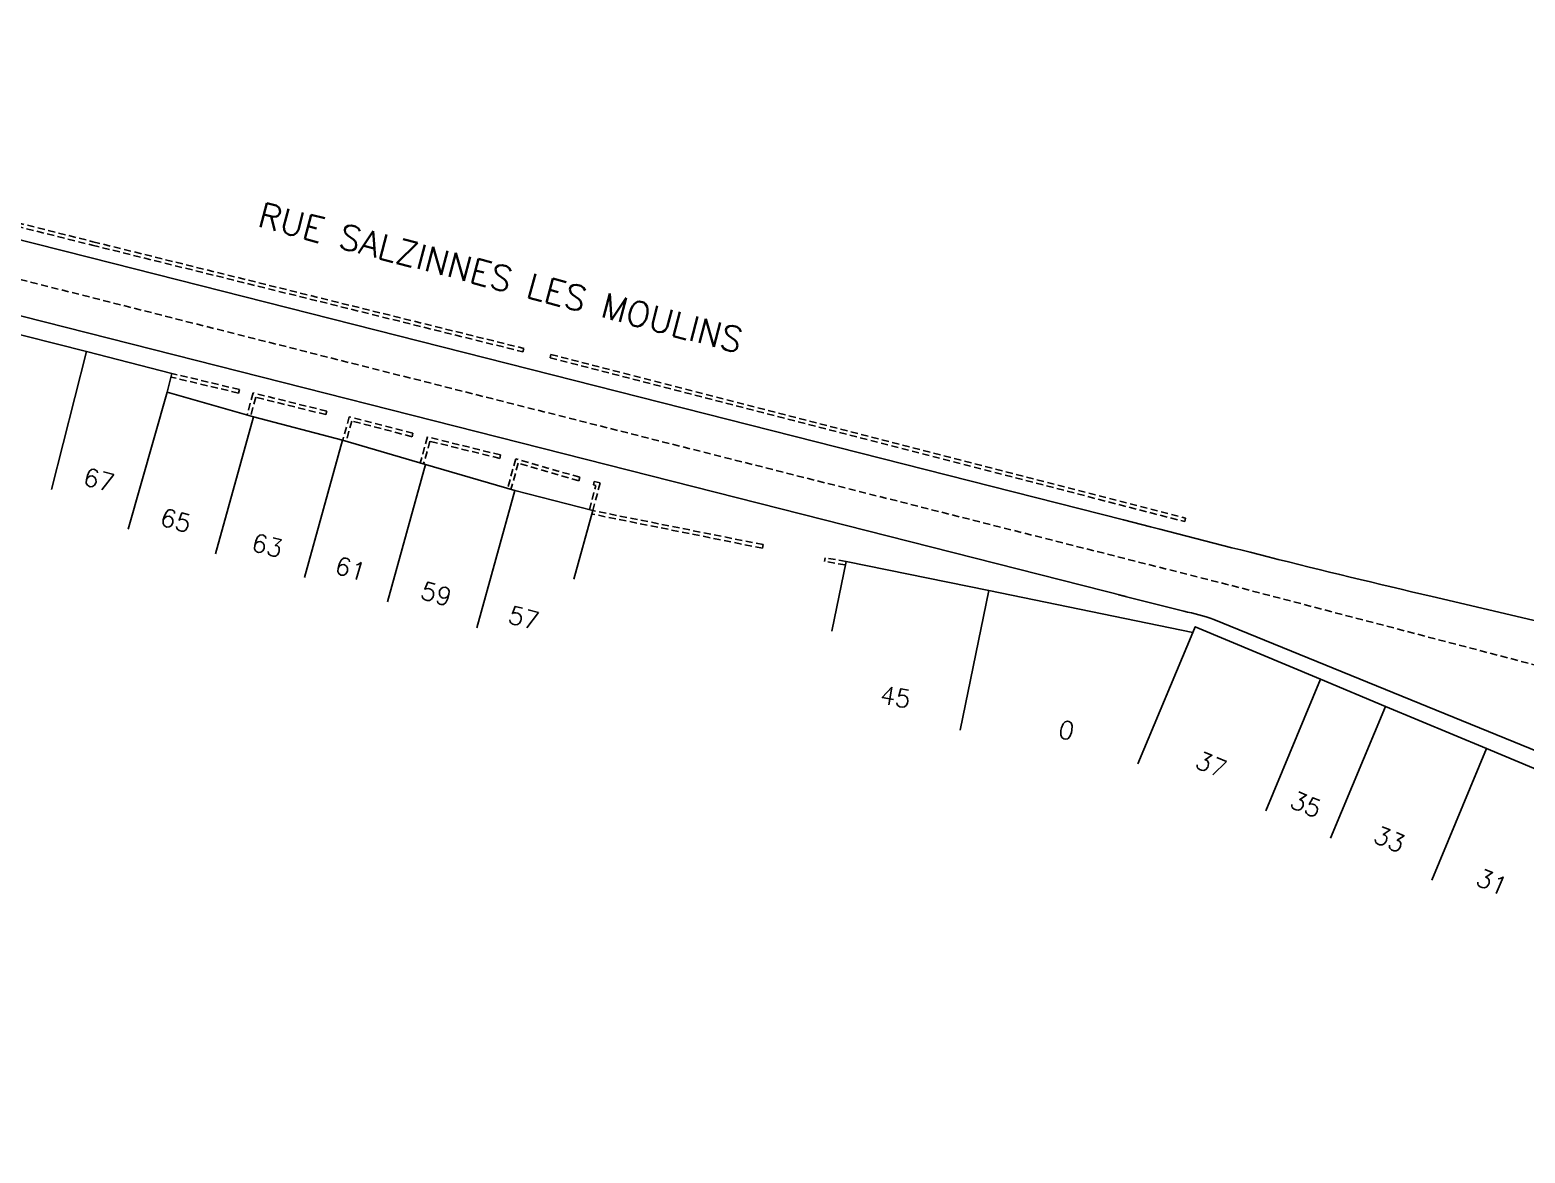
# Model space of a CAD drawing. Header units: millimetres. Extents: x 183999 to 185000, y 128000 to 129001.
# Drawn here: x 184104.9 to 184209.9, y 128919.4 to 128998.3 of the extents above; entities that cross this region are included whole.
import ezdxf
from ezdxf.enums import TextEntityAlignment as Align

# ---------------------------------------------------------------- set-up
doc = ezdxf.new("R2010")
doc.units = ezdxf.units.MM
doc.linetypes.add('DASHED', pattern=[0.75, 0.5, -0.25])
for name, color, linetype in [('W0001', 6, 'DASHED'), ('W0008', 7, 'CONTINUOUS'), ('W0100', 7, 'CONTINUOUS'), ('W0112', 1, 'DASHED'), ('W0989', 7, 'CONTINUOUS'), ('W0991', 7, 'CONTINUOUS'), ('W1102', 7, 'CONTINUOUS')]:
    doc.layers.add(name, color=color, linetype=linetype)
doc.styles.get("Standard").update_dxf_attribs({"font": 'romans.shx', "width": 0.85})

msp = doc.modelspace()

# ---------------------------------------------------------------- linework, layer by layer
at = {"layer": 'W0001', "flags": 128}
msp.add_lwpolyline([(184044.64, 128995.81), (184044.64, 128995.81), (184188.93, 128959.36), (184211.74, 128953.39), (184243.44, 128946.36), (184294.31, 128935.33), (184348.82, 128922.46), (184371.47, 128914.27), (184389.02, 128907.05), (184397.98, 128898), (184425.42, 128866.37), (184443.46, 128851.01), (184458.37, 128840.27), (184466.89, 128835.81), (184508.17, 128820.28), (184515.26, 128817.53), (184537.93, 128808.74), (184543.6, 128803.72), (184551.86, 128868.92)], dxfattribs=at)
at = {"layer": 'W0008', "flags": 128}
for points in [[(184045, 128998.27), (184045, 128998.27), (184045, 128998.27, -0.009461), (184055.29, 128995.92), (184109.16, 128982.29), (184181.74, 128963.87, 0.0007), (184191.89, 128961.27, 0.0031), (184203.41, 128958.48)], [(184309.49, 128921.23), (184237.75, 128937.01, -0.0179), (184235.73, 128937.5, -0.0258), (184233, 128938.52), (184225.28, 128941.71), (184219.94, 128943.88), (184188.07, 128956.88, 0.0351), (184185.97, 128957.45), (184181.39, 128958.6)]]:
    msp.add_lwpolyline(points, format="xyb", dxfattribs=at)
for points in [[(184181.93, 128958.49), (184074.02, 128985.88), (184044.28, 128993.34)], [(184203.41, 128958.48), (184216.46, 128955.42)]]:
    msp.add_lwpolyline(points, dxfattribs=at)
at = {"layer": 'W0100', "flags": 128}
for points in [[(184044.11, 128992.23), (184048.55, 128991.06), (184054.25, 128989.58), (184059.78, 128988.18), (184063.79, 128987.12), (184067.73, 128986.19), (184073.92, 128984.58), (184079.8, 128983.11), (184085.11, 128981.73), (184090.75, 128980.35), (184097.06, 128978.66), (184102.41, 128977.32), (184108.92, 128975.69), (184114.91, 128974.14), (184114.57, 128972.84), (184120.65, 128971.11), (184126.89, 128969.47), (184132.72, 128967.75), (184138.99, 128965.92), (184144.47, 128964.52), (184143.14, 128959.7)], [(184283.69, 128920.27), (184284.78, 128925.15), (184280.39, 128926.14), (184273.5, 128927.72), (184267.12, 128929.1), (184260.96, 128930.47), (184255.43, 128931.63), (184248.68, 128933.17), (184242.42, 128934.51), (184235.04, 128936.12), (184228.33, 128939.04), (184221.61, 128941.83), (184214.55, 128944.75), (184207.22, 128947.81), (184200.13, 128950.76), (184195.58, 128952.68), (184186.77, 128956.36), (184186.6, 128955.96), (184172.27, 128958.9), (184162.25, 128960.95), (184161.25, 128956.05)]]:
    msp.add_lwpolyline(points, dxfattribs=at)
at = {"layer": 'W0112'}
for p, q in [((184055.24, 128996.73), (184109.31, 128983.16)), ((184055.3, 128996.97), (184109.37, 128983.4)), ((184109.31, 128983.16), (184139.56, 128975.67)), ((184109.37, 128983.4), (184139.62, 128975.91)), ((184139.62, 128975.91), (184139.56, 128975.67)), ((184141.47, 128975.25), (184141.53, 128975.49)), ((184141.53, 128975.49), (184186.1, 128963.99)), ((184141.47, 128975.25), (184186.04, 128963.75)), ((184119.59, 128972.77), (184114.85, 128973.9)), ((184119.65, 128973.02), (184114.91, 128974.15)), ((184119.59, 128972.77), (184119.65, 128973.02)), ((184120.62, 128972.78), (184120.19, 128971.24)), ((184120.8, 128972.48), (184120.44, 128971.17)), ((184125.79, 128971.5), (184120.62, 128972.78)), ((184125.73, 128971.26), (184120.8, 128972.48)), ((184125.79, 128971.5), (184125.73, 128971.26)), ((184127.37, 128971.11), (184126.91, 128969.46)), ((184127.54, 128970.81), (184127.15, 128969.39)), ((184131.84, 128969.95), (184127.37, 128971.11)), ((184131.78, 128969.71), (184127.54, 128970.81)), ((184131.84, 128969.95), (184131.78, 128969.71)), ((184132.86, 128969.69), (184132.35, 128967.86)), ((184133.03, 128969.39), (184132.59, 128967.79)), ((184137.99, 128968.43), (184132.86, 128969.69)), ((184137.93, 128968.19), (184133.03, 128969.39)), ((184137.93, 128968.19), (184137.99, 128968.43)), ((184139.06, 128968.15), (184138.48, 128966.07)), ((184143.55, 128966.86), (184139.06, 128968.15)), ((184139.23, 128967.84), (184138.72, 128966)), ((184143.48, 128966.62), (184139.23, 128967.84)), ((184143.55, 128966.86), (184143.48, 128966.62)), ((184144.23, 128964.58), (184144.68, 128966.29)), ((184144.47, 128964.52), (184144.99, 128966.47)), ((184144.51, 128966.33), (184144.56, 128966.57)), ((184144.68, 128966.29), (184144.51, 128966.33)), ((184144.99, 128966.47), (184144.56, 128966.57)), ((184156.38, 128961.88), (184144.4, 128964.28)), ((184156.43, 128962.13), (184144.47, 128964.52)), ((184186.1, 128963.99), (184186.04, 128963.75)), ((184156.43, 128962.13), (184156.38, 128961.88)), ((184160.79, 128961.2), (184160.75, 128960.95)), ((184162.2, 128960.71), (184160.75, 128960.95)), ((184162.25, 128960.95), (184160.79, 128961.2))]:
    msp.add_line(p, q, dxfattribs=at)
at = {"layer": 'W1102'}
for p, q in [((184106.45, 128966), (184108.92, 128975.69)), ((184114.57, 128972.84), (184111.84, 128963.21)), ((184117.98, 128961.48), (184120.65, 128971.11)), ((184126.89, 128969.47), (184124.22, 128959.83)), ((184130.05, 128958.11), (184132.72, 128967.75)), ((184138.99, 128965.92), (184136.32, 128956.28)), ((184170.26, 128949.1), (184172.27, 128958.9)), ((184182.75, 128946.73), (184186.6, 128955.96)), ((184195.58, 128952.68), (184191.73, 128943.45)), ((184196.28, 128941.53), (184200.13, 128950.76)), ((184207.22, 128947.81), (184203.38, 128938.58))]:
    msp.add_line(p, q, dxfattribs=at)

# ---------------------------------------------------------------- texts
at = {"layer": 'W0989'}
msp.add_text('RUE SALZINNES LES MOULINS', height=1.75, rotation=345.2307, dxfattribs=at).set_placement((184138, 128980.88), align=Align.MIDDLE)
at = {"layer": 'W0991'}
for s, rotation, p in [('67', 345.5068, (184109.79, 128966.68)), ('65', 344.1916, (184115.19, 128963.83)), ('63', 345.2491, (184121.61, 128962.07)), ('61', 343.5313, (184127.46, 128960.44)), ('59', 343.7612, (184133.48, 128958.67)), ('57', 345.655, (184139.63, 128956.99)), ('45', 349.8157, (184165.73, 128951.44)), ('0', 348.4153, (184177.73, 128949.1)), ('37', 337.3299, (184187.9, 128946.68)), ('35', 337.1267, (184194.55, 128943.89)), ('33', 337.4246, (184200.41, 128941.44)), ('31', 337.3304, (184207.61, 128938.44))]:
    msp.add_text(s, height=1.25, rotation=rotation, dxfattribs=at).set_placement(p, align=Align.MIDDLE)

doc.saveas('drawing.dxf')
